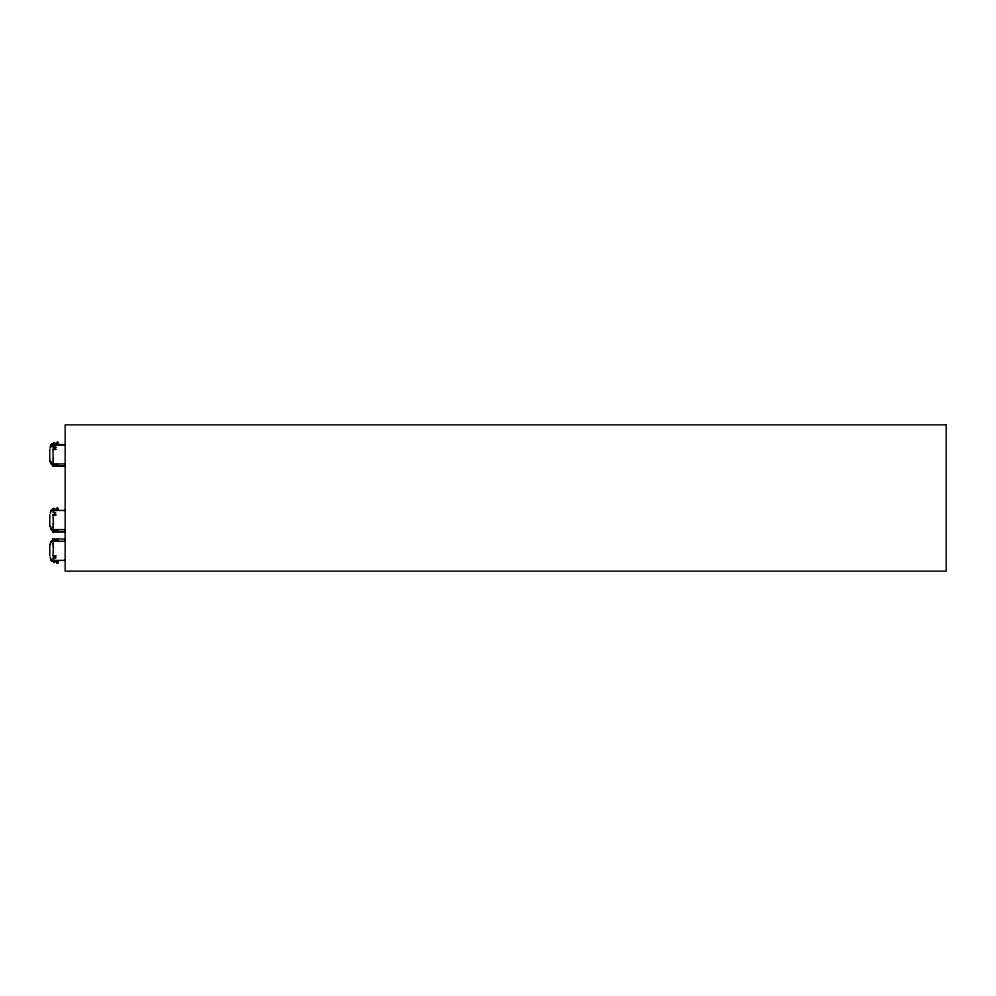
<?xml version="1.0" encoding="UTF-8"?>
<svg xmlns="http://www.w3.org/2000/svg" width="996" height="996" viewBox="0 0 996 996"><rect width="100%" height="100%" fill="white"/><g stroke="black" fill="none" stroke-linecap="round" stroke-linejoin="round"><path stroke-width="1.49" d="M53.759 509.902L53.834 508.109M53.759 444.228L53.834 442.436M50.447 461.534L50.447 460.6M50.447 557.424L50.51 558.681M50.447 526.274L50.821 528.615M58.453 443.27L57.731 444.614L56.535 443.718M58.453 561.719L58.316 562.466M50.447 447.241L50.821 445.349L50.634 446.233M50.447 447.353L50.634 445.996M50.447 512.791L50.634 511.546M50.447 543.928L50.634 542.696M58.415 509.267L57.22 510.288M50.634 511.67L51.344 510.101M50.634 542.808L50.821 542.173M50.821 445.598L51.68 444.054M50.821 445.71L53.323 443.27M50.821 542.285L51.344 541.251M56.847 443.805L57.93 443.979L57.569 442.585M56.847 508.52L58.029 508.52M58.316 562.354L57.731 563.064M51.344 444.801L52.888 443.706M51.344 510.226L52.053 509.417M51.344 541.376L53.323 540.093M57.021 442.672L57.731 442.411M57.158 465.991L57.93 465.618M57.793 465.991L57.307 464.211M56.784 508.172L58.316 508.433M57.93 562.317L57.158 562.566M58.166 562.615L57.22 562.939M51.68 509.852L52.888 509.018M52.053 443.867L53.772 443.394M56.984 442.299L58.316 442.759M56.984 442.535L57.731 442.299M57.793 465.63L57.158 465.63M57.569 562.653L58.104 561.62L57.307 561.034M52.452 509.305L53.323 508.944M52.888 540.293L53.772 540.206M57.245 508.259L58.054 509.068L57.245 509.877M57.307 529.884L58.104 530.905L57.158 531.416M57.307 539.396L58.117 540.206L57.307 541.015M57.22 560.624L58.316 561.209M53.435 546.518L52.975 555.98L55.925 555.98M53.772 465.02L52.888 464.821M53.772 530.694L51.68 529.785M53.772 561.844L51.68 560.935M54.095 443.394L57.407 443.394M65.138 444.652L52.975 444.652L52.975 446.93L54.444 446.93M52.975 444.776L65.138 444.776M52.975 445.411L55.764 445.411L55.764 444.776M52.975 446.569L54.444 446.569L54.444 449.495M52.975 446.818L54.444 446.694M54.444 447.453L55.764 447.578M52.975 449.246L55.925 449.246M52.975 449.495L55.925 449.37M53.137 461.273L52.975 466.315M53.137 461.509L53.435 458.471M52.651 463.949L65.138 463.949M54.158 465.02L57.482 465.02M52.651 466.078L65.138 465.954M52.651 466.203L65.138 466.315M54.095 509.068L57.407 509.068M52.975 510.45L65.138 510.45M54.444 513.002L55.764 512.89M55.925 514.808L52.975 514.808L53.435 524.145M52.975 514.92L55.925 514.92M52.975 523.958L53.137 527.058M52.651 529.623L65.138 529.623M54.158 530.694L57.482 530.694M52.651 531.627L65.138 531.627M52.651 531.752L65.138 531.752M52.651 539.035L65.138 539.035M54.158 540.206L57.482 540.206M52.975 541.276L65.138 541.276M52.975 543.716L53.137 546.816M53.137 543.841L52.975 541.164M52.975 555.855L55.925 555.855M54.444 557.772L55.764 557.772M54.444 557.897L55.764 557.897M54.444 558.42L52.975 558.42L52.975 560.449L65.138 560.337M52.975 558.532L54.444 558.532L54.444 555.855M54.158 561.844L57.482 561.844M53.137 458.832L52.975 449.134M53.323 465.269L52.053 464.783M53.323 530.569L52.452 530.333M52.888 464.945L52.053 464.422M57.793 539.359L56.847 540.43M57.22 563.064L56.635 562.354M52.452 464.908L51.057 463.302M52.053 530.221L51.344 529.411M56.984 562.927L56.535 562.167M51.68 561.047L51.057 560.125M51.057 463.426L51.344 464.099M51.344 560.673L50.51 558.569M58.166 442.373L58.415 443.058M50.821 462.816L51.057 463.663M51.057 529.1L50.447 526.847M50.634 462.293L50.821 463.177M58.415 443.307L58.453 443.631M50.51 461.746L50.634 462.542M50.634 462.654L50.447 461.422M50.447 461.173L50.51 461.87M50.447 446.992L50.447 447.926M50.447 512.666L50.447 513.363M50.447 543.816L50.447 544.513M54.444 514.92L54.444 512.243L52.975 512.243L52.975 510.326M53.834 464.186L53.834 466.103M53.834 529.86L53.834 531.528M53.834 539.247L53.834 541.052M53.834 560.997L53.834 562.678M52.975 526.946L52.975 531.752M52.975 539.035L52.975 539.795M49.8 449.084L49.8 460.961M49.8 514.758L49.8 526.386M49.8 544.389L49.8 556.029M946.2 424.856L65.138 424.856L65.138 571.144L946.2 571.144L946.2 424.856M55.764 447.216L54.444 447.216L55.764 447.329"/></g></svg>
